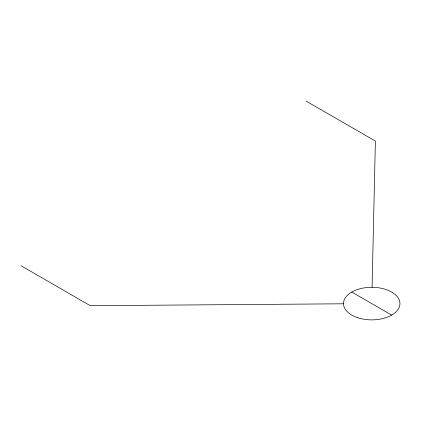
<?xml version="1.0" encoding="UTF-8"?>
<svg xmlns="http://www.w3.org/2000/svg" width="421" height="421" viewBox="0 0 421 421"><rect width="100%" height="100%" fill="white"/><g stroke="black" fill="none" stroke-linecap="round" stroke-linejoin="round"><path stroke-width="0.63" d="M372.09 287.29L375.385 141.093L306.151 101.124M343.504 303.794L90.278 305.693L21.05 265.725M351.767 292.063L391.683 315.103M357.613 317.697A28.223 16.293 0 0 0 399.95 303.583A28.223 16.293 0 0 0 357.613 289.469A28.223 16.293 0 0 0 357.613 317.697"/></g></svg>
